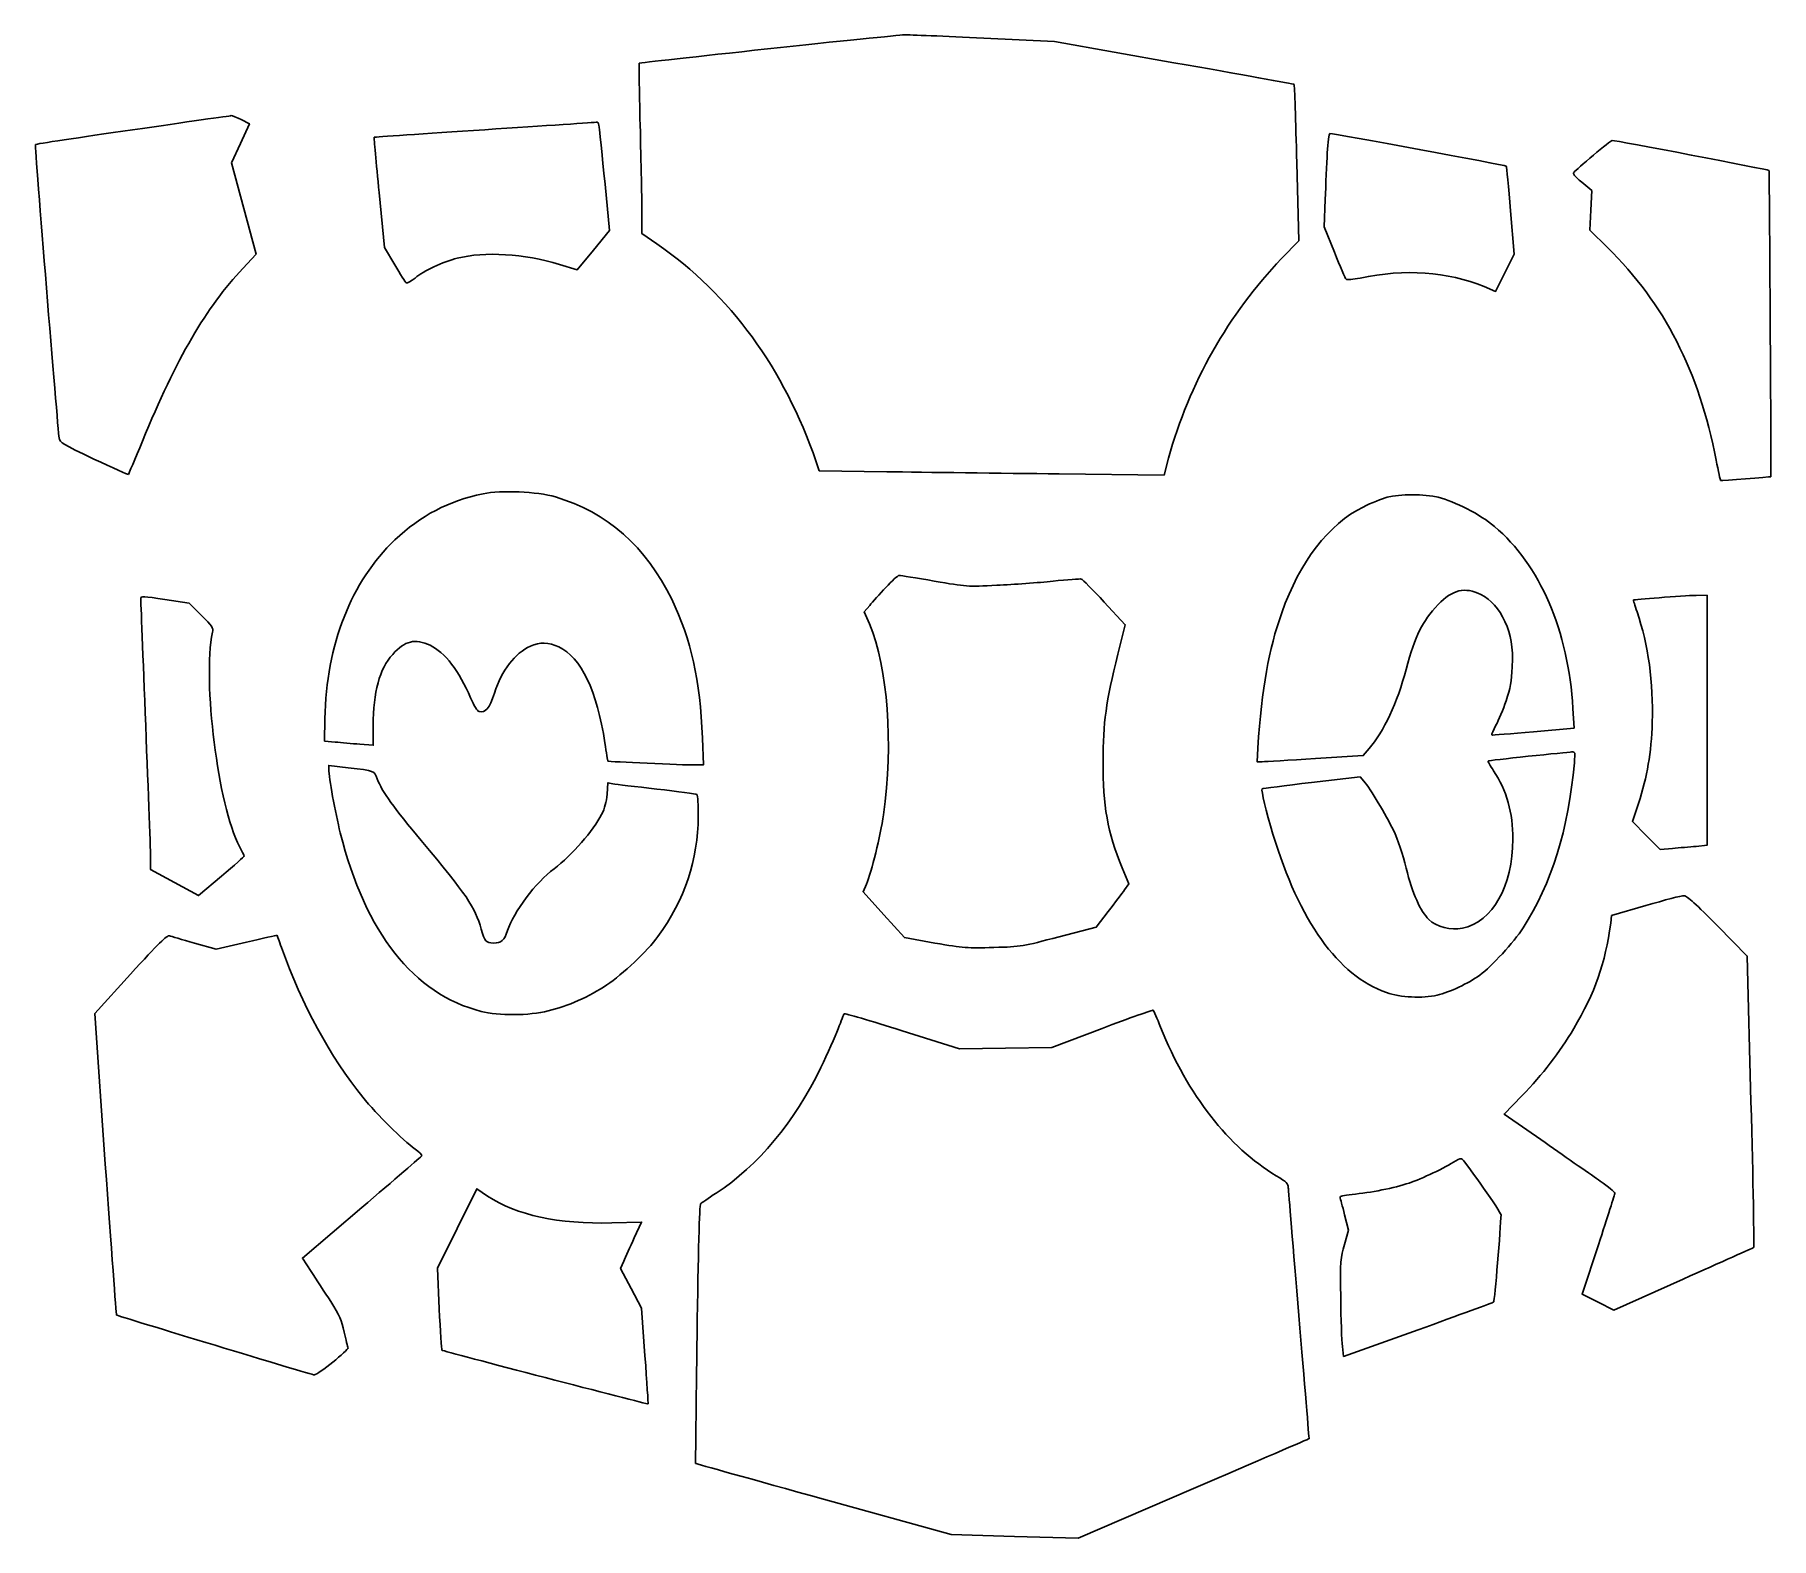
# Model space of a CAD drawing. Extents: x 47 to 237, y 20 to 185.
import ezdxf

# ---------------------------------------------------------------- set-up
doc = ezdxf.new("R2010")
doc.units = 0
doc.layers.add('Layer_1', color=7, linetype='CONTINUOUS')

msp = doc.modelspace()

# ---------------------------------------------------------------- linework, layer by layer
at = {"layer": 'Layer_1', "color": 7}
for points in [[(171.673316, 182.034648), (158.607162, 184.344686), (150.864924, 184.723677)], [(127.187032, 183.55061), (127.187032, 183.55061)], [(69.760924, 159.511774), (71.222745, 161.063831), (69.887254, 166.062899), (68.533716, 171.080013), (69.508263, 173.20958), (70.482811, 175.357193), (69.598499, 175.808373)], [(57.687364, 174.689448), (57.687364, 174.689448)], [(96.236128, 174.707495), (96.236128, 174.707495)], [(188.457188, 172.162844), (188.457188, 172.162844)], [(217.585327, 171.910183), (217.585327, 171.910183)], [(183.458121, 160.594605), (185.335027, 162.5437), (185.118461, 171.061966)], [(84.685937, 167.813475), (85.263446, 161.803766), (86.382371, 159.908812)], [(104.429545, 159.944907), (106.360593, 159.367397), (108.129216, 161.515011), (109.897839, 163.680672), (109.410565, 168.751928)], [(216.322025, 168.950447), (217.422902, 168.048088), (217.314619, 165.882427), (217.206336, 163.716766), (219.119337, 161.821813)], [(188.240622, 167.055493), (188.132339, 164.077709), (189.251264, 161.280397)], [(205.62005, 157.526585), (206.883353, 157.003217), (207.893994, 159.042548), (208.904636, 161.081879), (208.525645, 165.828285)], [(113.453132, 165.16054), (113.453132, 163.337775), (115.095425, 162.200803)], [(159.112483, 137.024995), (170.590485, 136.898665), (171.095806, 138.757524)], [(132.510948, 138.360486), (132.853844, 137.367892), (140.253186, 137.259609)], [(96.055656, 134.841287), (96.055656, 134.841287)], [(195.026359, 134.462297), (195.026359, 134.462297)], [(140.144903, 124.590492), (140.144903, 124.590492)], [(228.828716, 96.238382), (230.037877, 96.364712), (230.037877, 110.04447), (230.037877, 123.742275), (228.828716, 123.724228)], [(58.589723, 123.399379), (58.589723, 123.399379)], [(65.213036, 121.54052), (63.895592, 122.857964), (61.242657, 123.273049)], [(138.37628, 122.623351), (137.780723, 121.937558), (138.340185, 120.602067)], [(165.537277, 117.299434), (166.3494, 120.511831), (164.057408, 122.984294)], [(224.804197, 123.471568), (224.804197, 123.471568)], [(211.016156, 108.781168), (215.473808, 109.196253), (215.347477, 111.343867)], [(78.748416, 110.206895), (78.712322, 107.770526), (79.885388, 107.662243)], [(82.55637, 107.42763), (84.036238, 107.319347), (84.036238, 109.466961)], [(119.210181, 105.153686), (120.184728, 105.153686), (120.076445, 108.095375)], [(180.859328, 107.012545), (180.769092, 105.514629), (181.346601, 105.514629)], [(187.175839, 105.857526), (192.391472, 106.182375), (193.059217, 106.958403)], [(81.293068, 104.846884), (79.163501, 105.099544), (79.163501, 104.648365), (79.163501, 104.648365)], [(210.456693, 106.110186), (210.456693, 106.110186)], [(110.27683, 103.096308), (109.717367, 103.204591), (109.627131, 101.959336)], [(192.463661, 103.385063), (192.048576, 103.872337), (186.742706, 103.240685)], [(222.512205, 100.948694), (221.862507, 98.981552), (223.37847, 97.447543), (224.894432, 95.913533), (226.24797, 96.021816)], [(59.672553, 94.776561), (59.672553, 93.69373), (62.289393, 92.286051), (64.906234, 90.860324), (67.432838, 92.989891)], [(166.259164, 91.473928), (166.72839, 92.141673), (166.006503, 93.910296)], [(138.015336, 92.123626), (137.654393, 91.275409), (139.928337, 88.766852), (142.184233, 86.258295), (145.522961, 85.662738)], [(223.324328, 89.759446), (219.588563, 88.658569), (219.48028, 87.828399)], [(223.324328, 89.759446), (223.324328, 89.759446)], [(159.112483, 86.34853), (163.173097, 87.413314), (164.490541, 89.109748)], [(234.838425, 68.301356), (234.42334, 84.237011), (231.192896, 87.521597)], [(70.157961, 85.752974), (66.837281, 84.976945), (64.455054, 85.662738)], [(57.470798, 82.251822), (53.554561, 77.938547), (54.70958, 61.461477)], [(57.470798, 82.251822), (57.470798, 82.251822)], [(163.804748, 76.314302), (158.30036, 74.220829), (153.247151, 74.166688), (148.193942, 74.094499), (141.913526, 76.061641)], [(163.804748, 76.314302), (163.804748, 76.314302)], [(209.770901, 68.933007), (207.821806, 66.929771), (212.297505, 63.80761)], [(202.515937, 61.804374), (202.515937, 61.804374)], [(96.560977, 57.960326), (95.387911, 58.754401), (93.22225, 54.405032), (93.22225, 54.405032)], [(77.250501, 49.69472), (76.294001, 51.174588), (82.772936, 56.697023)], [(190.352141, 55.920995), (190.767226, 54.224561), (190.334094, 52.672504)], [(93.22225, 54.405032), (91.056589, 50.055663), (91.255108, 45.616058)], [(112.604915, 53.376343), (113.417038, 55.108872), (110.150499, 55.018636)], [(218.144789, 52.636409), (216.358119, 47.20421), (218.108695, 46.337945), (219.841224, 45.471681), (227.421037, 48.86455)], [(113.777981, 40.454567), (113.417038, 45.688247), (112.262019, 47.853908), (111.107, 50.019569), (111.449896, 50.831692)], [(190.117528, 41.501303), (190.243858, 40.400425), (198.401181, 43.324067)], [(133.305024, 24.771572), (147.291584, 20.89143), (154.239746, 20.692911), (161.187908, 20.494392), (173.82093, 25.926591)]]:
    msp.add_lwpolyline(points, dxfattribs=at)
for points in [[(142.148139, 185.08462), (141.606724, 185.066573), (134.875128, 184.38078), (127.187032, 183.55061)], [(150.864924, 184.723677), (146.623838, 184.940243), (142.689554, 185.102667), (142.148139, 185.08462)], [(127.187032, 183.55061), (119.498935, 182.72044), (113.200472, 182.016601), (113.14633, 181.980506)], [(113.14633, 181.980506), (113.110236, 181.944412), (113.164377, 178.551543), (113.27266, 174.436787)], [(184.829706, 179.652421), (184.793612, 179.706562), (178.874138, 180.771346), (171.673316, 182.034648)], [(185.118461, 171.061966), (185.010178, 175.754231), (184.883847, 179.616326), (184.829706, 179.652421)], [(68.479574, 176.241505), (68.353244, 176.223458), (63.498554, 175.537665), (57.687364, 174.689448)], [(69.598499, 175.808373), (69.111225, 176.061033), (68.605904, 176.259552), (68.479574, 176.241505)], [(108.508206, 175.519618), (108.399923, 175.501571), (102.877488, 175.140627), (96.236128, 174.707495)], [(109.410565, 168.751928), (108.724773, 175.573759), (108.74282, 175.537665), (108.508206, 175.519618)], [(47.057579, 173.083249), (46.98539, 173.011061), (49.493947, 142.024063), (49.656372, 140.959279)], [(57.687364, 174.689448), (51.876174, 173.859278), (47.093673, 173.137391), (47.057579, 173.083249)], [(84.126474, 173.877325), (84.108427, 173.841231), (84.361087, 171.116107), (84.685937, 167.813475)], [(96.236128, 174.707495), (89.594768, 174.274363), (84.144521, 173.895372), (84.126474, 173.877325)], [(113.27266, 174.436787), (113.362896, 170.322032), (113.453132, 166.153135), (113.453132, 165.16054)], [(188.727895, 174.274363), (188.63766, 174.274363), (188.529377, 173.317863), (188.457188, 172.162844)], [(208.038372, 170.71907), (207.930089, 170.827353), (189.233216, 174.274363), (188.727895, 174.274363)], [(219.660752, 173.534429), (219.570516, 173.534429), (218.632063, 172.794495), (217.585327, 171.910183)], [(236.805567, 170.249843), (236.769473, 170.322032), (219.877318, 173.552476), (219.660752, 173.534429)], [(188.457188, 172.162844), (188.403046, 170.989777), (188.294763, 168.697786), (188.240622, 167.055493)], [(217.585327, 171.910183), (216.538591, 171.025872), (215.582091, 170.195702), (215.473808, 170.069371)], [(208.525645, 165.828285), (208.327127, 168.445126), (208.092513, 170.628834), (208.038372, 170.71907)], [(215.473808, 170.069371), (215.293336, 169.8889), (215.473808, 169.654286), (216.322025, 168.950447)], [(237.004086, 136.718194), (237.058228, 136.736241), (236.859709, 170.213749), (236.805567, 170.249843)], [(115.095425, 162.200803), (123.10837, 156.660321), (129.009796, 148.55714), (132.510948, 138.360486)], [(219.119337, 161.821813), (225.381706, 155.631632), (229.117471, 148.322526), (231.030472, 138.522911)], [(86.382371, 159.908812), (86.995975, 158.880123), (87.573484, 157.977765), (87.66372, 157.923623)], [(88.620221, 158.465038), (89.558674, 159.259114), (91.652146, 160.233661), (93.240297, 160.630699)], [(93.240297, 160.630699), (96.236128, 161.388681), (100.531355, 161.13602), (104.429545, 159.944907)], [(171.095806, 138.757524), (173.315609, 146.878753), (177.664978, 154.566849), (183.458121, 160.594605)], [(189.251264, 161.280397), (189.864867, 159.746388), (190.42433, 158.410897), (190.514566, 158.338708)], [(58.770195, 140.616383), (62.50596, 149.676065), (65.772498, 155.306783), (69.760924, 159.511774)], [(87.66372, 157.923623), (87.753956, 157.869482), (88.187088, 158.122142), (88.620221, 158.465038)], [(190.514566, 158.338708), (190.586754, 158.248472), (191.290594, 158.302614), (192.048576, 158.465038)], [(192.048576, 158.465038), (196.975454, 159.493727), (201.595531, 159.168878), (205.62005, 157.526585)], [(49.656372, 140.959279), (49.746607, 140.435911), (49.945126, 140.309581), (53.464325, 138.649241)], [(57.236185, 136.952807), (57.254232, 136.988901), (57.958072, 138.631194), (58.770195, 140.616383)], [(53.464325, 138.649241), (55.521703, 137.692741), (57.218138, 136.916712), (57.236185, 136.952807)], [(140.253186, 137.259609), (144.331847, 137.18742), (152.814019, 137.097184), (159.112483, 137.024995)], [(231.030472, 138.522911), (231.265085, 137.331797), (231.481651, 136.321156), (231.517745, 136.303108)], [(103.978366, 134.498391), (101.939035, 135.093948), (98.058893, 135.256372), (96.055656, 134.841287)], [(231.517745, 136.303108), (231.55384, 136.267014), (236.931898, 136.682099), (237.004086, 136.718194)], [(96.055656, 134.841287), (92.283797, 134.065259), (89.215777, 132.45906), (86.418465, 129.806126)], [(116.701624, 123.291096), (113.940406, 129.030097), (109.609084, 132.838051), (103.978366, 134.498391)], [(192.373425, 133.397513), (188.63766, 131.556702), (185.461357, 127.423899), (183.476168, 121.829275)], [(195.026359, 134.462297), (194.484944, 134.317919), (193.293831, 133.848693), (192.373425, 133.397513)], [(200.602936, 134.462297), (199.141115, 134.82324), (196.36185, 134.82324), (195.026359, 134.462297)], [(206.757022, 131.267947), (205.204965, 132.585391), (202.389606, 134.029165), (200.602936, 134.462297)], [(215.347477, 111.343867), (214.878251, 119.807991), (211.719995, 127.09905), (206.757022, 131.267947)], [(86.418465, 129.806126), (81.617917, 125.276285), (78.910841, 118.310076), (78.748416, 110.206895)], [(141.606724, 125.907936), (141.462346, 125.907936), (140.794601, 125.312379), (140.144903, 124.590492)], [(145.450772, 125.294332), (143.48363, 125.619181), (141.751101, 125.907936), (141.606724, 125.907936)], [(161.530804, 125.510898), (161.404474, 125.546993), (160.014841, 125.43871), (158.444737, 125.276285)], [(164.057408, 122.984294), (162.794106, 124.337832), (161.657134, 125.474804), (161.530804, 125.510898)], [(61.242657, 123.273049), (58.896525, 123.633992), (58.589723, 123.652039), (58.589723, 123.399379)], [(140.144903, 124.590492), (139.495204, 123.886653), (138.701129, 122.984294), (138.37628, 122.623351)], [(152.308698, 124.825106), (149.024112, 124.662681), (149.006065, 124.662681), (145.450772, 125.294332)], [(158.444737, 125.276285), (156.874633, 125.113861), (154.113415, 124.915342), (152.308698, 124.825106)], [(200.602936, 122.713586), (202.136946, 124.355879), (203.544625, 124.680728), (205.277154, 123.814464)], [(205.277154, 123.814464), (206.359985, 123.273049), (207.262343, 122.262407), (207.912042, 120.854727)], [(228.828716, 123.724228), (228.142924, 123.706181), (226.338206, 123.579851), (224.804197, 123.471568)], [(58.589723, 123.399379), (58.589723, 123.236954), (58.842383, 116.974585), (59.131138, 109.485008)], [(120.076445, 108.095375), (119.805737, 114.538216), (118.867284, 118.815397), (116.701624, 123.291096)], [(183.476168, 121.829275), (182.032394, 117.714519), (181.310507, 113.708046), (180.859328, 107.012545)], [(197.101784, 115.621047), (198.130473, 119.429001), (198.816266, 120.800586), (200.602936, 122.713586)], [(221.97079, 123.218907), (221.952743, 123.20086), (222.133215, 122.623351), (222.367828, 121.919511)], [(224.804197, 123.471568), (223.270187, 123.345237), (221.988837, 123.218907), (221.97079, 123.218907)], [(222.367828, 121.919511), (223.595036, 118.328123), (224.172545, 114.141179), (224.028168, 109.845951)], [(66.440244, 119.681661), (66.548527, 120.168935), (66.422196, 120.349407), (65.213036, 121.54052)], [(138.340185, 120.602067), (140.379516, 115.711283), (140.975073, 107.572007), (139.874195, 99.685392)], [(207.912042, 120.854727), (208.597834, 119.374859), (208.796353, 118.129604), (208.706117, 115.891755)], [(69.381933, 96.238382), (67.053847, 100.65994), (65.339366, 114.393839), (66.440244, 119.681661)], [(86.165805, 117.26334), (87.501296, 118.761255), (88.620221, 119.031963), (90.262513, 118.255934)], [(90.262513, 118.255934), (91.850665, 117.516), (93.47491, 115.404481), (94.684071, 112.516933)], [(97.300911, 113.004207), (98.113034, 115.548858), (99.538761, 117.38967), (101.253242, 118.165698)], [(101.253242, 118.165698), (102.245837, 118.616878), (103.256479, 118.598831), (104.339309, 118.075463)], [(104.339309, 118.075463), (106.775678, 116.956538), (108.544301, 113.256867), (109.392518, 107.572007)], [(84.036238, 109.466961), (84.036238, 113.148584), (84.722031, 115.657141), (86.165805, 117.26334)], [(163.913031, 105.514629), (163.931078, 109.809857), (164.23788, 112.065754), (165.537277, 117.299434)], [(193.059217, 106.958403), (194.629321, 108.781168), (196.127237, 111.993565), (197.101784, 115.621047)], [(208.706117, 115.891755), (208.633929, 114.267509), (208.507598, 113.581716), (208.038372, 112.192084)], [(94.684071, 112.516933), (95.063062, 111.632621), (95.405958, 111.073159), (95.622524, 111.00097)], [(95.622524, 111.00097), (96.29027, 110.802451), (96.759496, 111.361914), (97.300911, 113.004207)], [(208.038372, 112.192084), (207.713523, 111.253631), (207.226249, 110.04447), (206.919447, 109.503055)], [(59.131138, 109.485008), (59.419893, 101.99543), (59.672553, 95.372118), (59.672553, 94.776561)], [(206.919447, 109.503055), (206.630692, 108.96164), (206.432173, 108.492413), (206.468268, 108.438272)], [(206.468268, 108.438272), (206.504362, 108.402177), (208.56174, 108.564602), (211.016156, 108.781168)], [(224.028168, 109.845951), (223.919885, 106.416988), (223.5048, 103.926478), (222.512205, 100.948694)], [(79.885388, 107.662243), (80.535087, 107.590054), (81.7262, 107.499819), (82.55637, 107.42763)], [(109.392518, 107.572007), (109.554943, 106.489177), (109.69932, 105.604865), (109.717367, 105.568771)], [(215.2031, 106.579413), (214.968487, 106.561366), (212.83892, 106.344799), (210.456693, 106.110186)], [(215.509902, 105.388299), (215.600138, 106.561366), (215.600138, 106.59746), (215.2031, 106.579413)], [(79.163501, 104.648365), (79.163501, 103.854289), (79.885388, 99.883911), (80.426804, 97.736297)], [(84.469371, 103.619676), (84.126474, 104.558129), (84.234757, 104.503988), (81.293068, 104.846884)], [(109.717367, 105.568771), (109.771509, 105.514629), (118.019067, 105.153686), (119.210181, 105.153686)], [(166.006503, 93.910296), (164.400305, 97.826533), (163.894984, 100.65994), (163.913031, 105.514629)], [(181.346601, 105.514629), (181.67145, 105.532677), (184.288291, 105.677054), (187.175839, 105.857526)], [(206.053183, 105.586818), (206.017088, 105.550724), (206.287796, 105.081497), (206.666787, 104.522035)], [(210.456693, 106.110186), (208.074466, 105.857526), (206.089277, 105.622912), (206.053183, 105.586818)], [(209.897231, 87.323078), (213.001345, 92.105579), (214.860204, 98.115288), (215.509902, 105.388299)], [(89.287966, 96.870033), (86.346277, 100.371185), (84.992739, 102.266138), (84.469371, 103.619676)], [(115.077378, 102.518799), (112.749292, 102.789506), (110.583631, 103.042167), (110.27683, 103.096308)], [(186.742706, 103.240685), (183.819064, 102.897789), (181.382696, 102.57294), (181.328554, 102.536846)], [(195.694105, 98.007005), (194.881982, 99.703439), (193.185547, 102.536846), (192.463661, 103.385063)], [(206.666787, 104.522035), (208.074466, 102.392468), (208.778306, 99.920005), (208.778306, 97.032458)], [(109.627131, 101.959336), (109.554943, 101.111119), (109.374471, 100.425326), (109.031575, 99.739534)], [(119.462841, 101.905195), (119.390652, 101.977383), (117.405463, 102.248091), (115.077378, 102.518799)], [(119.607219, 99.522968), (119.625266, 100.750175), (119.553077, 101.833006), (119.462841, 101.905195)], [(181.328554, 102.536846), (181.202224, 102.410515), (181.779733, 100.046336), (182.519668, 97.573873)], [(109.031575, 99.739534), (108.147263, 97.970911), (105.765036, 95.263835), (103.833988, 93.802013)], [(115.203708, 86.384625), (118.109303, 90.391098), (119.607219, 94.830702), (119.607219, 99.522968)], [(139.874195, 99.685392), (139.567393, 97.429495), (138.574799, 93.404976), (138.015336, 92.123626)], [(80.426804, 97.736297), (83.206068, 86.727521), (88.421702, 80.104208), (95.857137, 78.173161)], [(182.519668, 97.573873), (185.389168, 88.063012), (189.630254, 82.125492), (194.936123, 80.230538)], [(197.101784, 93.856155), (196.722794, 95.372118), (196.163331, 96.996363), (195.694105, 98.007005)], [(208.778306, 97.032458), (208.778306, 91.889013), (206.558504, 87.972776), (203.255871, 87.286984)], [(67.432838, 92.989891), (68.822471, 94.162957), (69.941395, 95.155551), (69.923348, 95.209693)], [(69.923348, 95.209693), (69.887254, 95.263835), (69.652641, 95.733061), (69.381933, 96.238382)], [(95.857137, 87.178701), (95.153298, 89.633116), (94.30508, 90.896418), (89.287966, 96.870033)], [(226.24797, 96.021816), (226.987905, 96.094005), (228.142924, 96.18424), (228.828716, 96.238382)], [(103.833988, 93.802013), (101.848799, 92.322145), (99.394384, 89.055607), (98.726638, 87.016276)], [(199.574247, 88.243484), (198.653841, 89.127795), (197.787577, 91.07689), (197.101784, 93.856155)], [(164.490541, 89.109748), (165.19438, 90.048201), (166.006503, 91.112984), (166.259164, 91.473928)], [(227.511273, 90.842277), (227.258612, 90.860324), (225.381706, 90.37305), (223.324328, 89.759446)], [(231.192896, 87.521597), (228.846764, 89.903824), (227.836122, 90.806183), (227.511273, 90.842277)], [(203.255871, 87.286984), (201.992568, 87.034323), (200.404417, 87.449408), (199.574247, 88.243484)], [(219.48028, 87.828399), (218.884723, 83.406841), (217.783846, 80.248586), (215.437713, 76.296255)], [(61.729931, 86.456814), (61.459223, 86.547049), (60.556865, 85.644691), (57.470798, 82.251822)], [(64.455054, 85.662738), (63.137611, 86.041729), (61.910403, 86.402672), (61.729931, 86.456814)], [(73.496689, 86.510955), (73.478641, 86.529002), (71.980726, 86.186106), (70.157961, 85.752974)], [(74.00201, 85.157417), (73.731302, 85.879304), (73.514736, 86.492908), (73.496689, 86.510955)], [(97.192628, 85.662738), (96.398553, 85.662738), (96.254175, 85.807115), (95.857137, 87.178701)], [(98.726638, 87.016276), (98.365695, 85.933445), (98.07694, 85.662738), (97.192628, 85.662738)], [(109.609084, 81.078756), (111.323566, 82.215728), (114.048689, 84.796474), (115.203708, 86.384625)], [(145.522961, 85.662738), (148.681216, 85.103275), (149.024112, 85.085228), (151.965802, 85.175464)], [(151.965802, 85.175464), (155.015774, 85.2657), (155.10601, 85.283747), (159.112483, 86.34853)], [(205.150824, 82.143539), (206.468268, 83.118086), (208.850495, 85.716879), (209.897231, 87.323078)], [(82.899266, 68.78863), (79.325926, 73.228235), (76.239859, 78.895048), (74.00201, 85.157417)], [(200.494653, 79.959831), (201.884285, 80.28468), (203.887522, 81.24118), (205.150824, 82.143539)], [(103.18429, 78.227302), (105.313857, 78.75067), (107.696084, 79.797406), (109.609084, 81.078756)], [(194.936123, 80.230538), (196.434039, 79.70717), (198.906502, 79.58084), (200.494653, 79.959831)], [(95.857137, 78.173161), (97.697949, 77.685887), (101.126912, 77.703934), (103.18429, 78.227302)], [(141.913526, 76.061641), (138.466516, 77.144472), (135.615062, 77.992689), (135.578968, 77.9205)], [(169.417419, 78.299491), (169.363278, 78.353632), (166.836673, 77.469321), (163.804748, 76.314302)], [(170.211495, 76.458679), (169.832504, 77.397132), (169.471561, 78.227302), (169.417419, 78.299491)], [(134.929269, 76.278207), (134.60442, 75.42999), (133.756203, 73.51699), (133.034316, 72.037121)], [(135.578968, 77.9205), (135.542873, 77.866359), (135.254119, 77.126425), (134.929269, 76.278207)], [(182.880611, 60.180128), (177.646931, 63.302289), (173.207326, 69.005196), (170.211495, 76.458679)], [(215.437713, 76.296255), (213.885656, 73.679414), (212.044844, 71.27914), (209.770901, 68.933007)], [(133.034316, 72.037121), (130.092627, 65.991318), (126.194437, 61.3171), (121.574361, 58.285175)], [(88.620221, 63.10377), (87.230588, 64.096365), (84.451323, 66.87563), (82.899266, 68.78863)], [(235.12718, 52.31156), (235.199369, 52.347654), (235.073039, 59.53043), (234.838425, 68.301356)], [(89.360155, 62.363836), (89.396249, 62.454072), (89.0714, 62.778921), (88.620221, 63.10377)], [(212.297505, 63.80761), (214.751921, 62.093128), (217.477044, 60.198175), (218.343308, 59.602618)], [(54.70958, 61.461477), (55.359279, 52.401796), (55.900694, 44.96636), (55.936788, 44.930266)], [(82.772936, 56.697023), (86.346277, 59.746996), (89.306013, 62.291647), (89.360155, 62.363836)], [(202.515937, 61.804374), (201.397012, 61.082487), (198.780171, 59.837232), (197.426633, 59.386052)], [(203.273918, 61.948751), (203.111493, 62.111176), (202.912974, 62.075081), (202.515937, 61.804374)], [(207.478909, 55.902948), (207.478909, 56.155608), (203.797286, 61.44343), (203.273918, 61.948751)], [(184.198055, 58.862684), (184.198055, 59.331911), (184.03563, 59.494335), (182.880611, 60.180128)], [(197.426633, 59.386052), (195.802388, 58.844637), (193.185547, 58.321269), (191.182311, 58.140797)], [(218.343308, 59.602618), (219.209573, 58.989015), (219.93146, 58.393458), (219.93146, 58.285175)], [(110.150499, 55.018636), (104.321262, 54.874259), (99.683138, 55.866853), (96.560977, 57.960326)], [(119.859879, 57.112108), (119.751596, 57.003825), (119.607219, 51.770145), (119.480888, 42.836794)], [(121.574361, 58.285175), (120.726143, 57.725712), (119.968162, 57.202344), (119.859879, 57.112108)], [(185.353074, 44.876124), (184.721423, 52.275466), (184.216102, 58.57393), (184.198055, 58.862684)], [(191.182311, 58.140797), (190.261905, 58.050561), (189.810726, 57.942278), (189.864867, 57.797901)], [(189.864867, 57.797901), (189.900962, 57.689618), (190.117528, 56.841401), (190.352141, 55.920995)], [(219.93146, 58.285175), (219.93146, 58.158844), (219.119337, 55.614193), (218.144789, 52.636409)], [(206.684834, 46.37404), (206.77507, 46.464276), (207.442815, 54.531362), (207.478909, 55.902948)], [(111.449896, 50.831692), (111.648415, 51.282871), (112.171783, 52.419843), (112.604915, 53.376343)], [(190.334094, 52.672504), (189.900962, 51.174588), (189.882915, 50.90388), (189.937056, 46.861313)], [(227.421037, 48.86455), (231.589934, 50.741456), (235.054991, 52.293513), (235.12718, 52.31156)], [(79.380067, 46.410134), (78.730369, 47.402729), (77.773869, 48.882597), (77.250501, 49.69472)], [(80.859936, 43.071407), (80.589228, 44.370803), (80.354615, 44.876124), (79.380067, 46.410134)], [(189.937056, 46.861313), (189.955103, 44.515181), (190.045339, 42.114907), (190.117528, 41.501303)], [(198.401181, 43.324067), (202.894927, 44.930266), (206.612645, 46.301851), (206.684834, 46.37404)], [(55.936788, 44.930266), (56.045071, 44.84003), (77.376831, 38.379142), (77.593397, 38.379142)], [(91.255108, 45.616058), (91.381438, 43.17969), (91.507768, 41.140359), (91.56191, 41.086218)], [(186.471999, 31.394885), (186.471999, 31.412932), (185.984725, 37.476783), (185.353074, 44.876124)], [(81.275021, 41.338878), (81.238926, 41.447161), (81.040407, 42.22319), (80.859936, 43.071407)], [(119.480888, 42.836794), (119.390652, 35.076509), (119.300417, 28.705856), (119.318464, 28.687809)], [(77.593397, 38.379142), (77.954341, 38.379142), (81.365257, 41.122312), (81.275021, 41.338878)], [(91.56191, 41.086218), (91.652146, 40.995982), (114.048689, 35.148697), (114.120878, 35.202839)], [(114.120878, 35.202839), (114.138925, 35.220886), (113.994547, 37.585066), (113.777981, 40.454567)], [(173.82093, 25.926591), (180.769092, 28.922422), (186.453952, 31.394885), (186.471999, 31.394885)], [(119.318464, 28.687809), (119.318464, 28.669762), (125.616928, 26.919186), (133.305024, 24.771572)]]:
    msp.add_open_spline(points, degree=3, dxfattribs=at)

doc.saveas('drawing.dxf')
